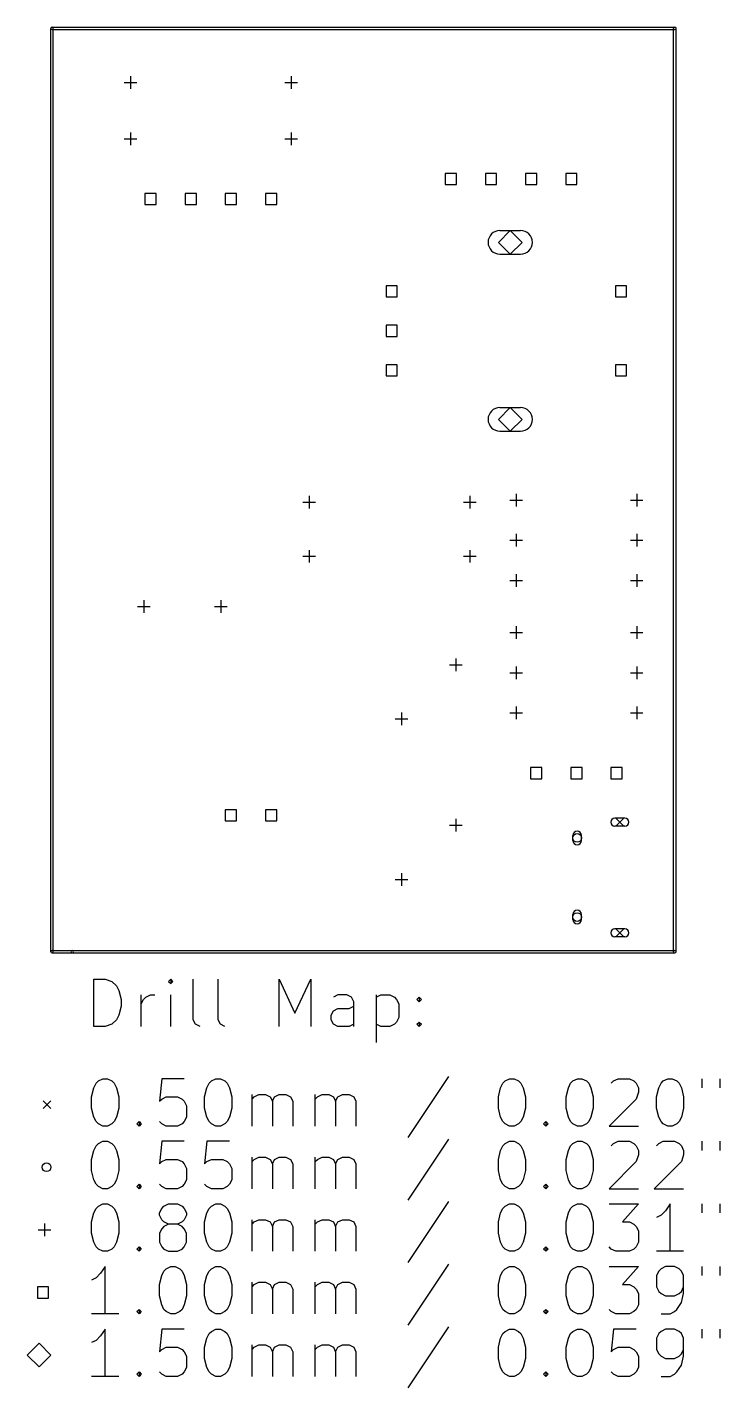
# Model space of a CAD drawing. Extents: x 148.9 to 240.3, y -151.8 to -65.3.
# Drawn here: x 148.9 to 192.7, y -151.4 to -65.3 of the extents above; entities that cross this region are included whole.
import ezdxf

# ---------------------------------------------------------------- set-up
doc = ezdxf.new("R2010")
doc.units = 0
doc.header["$MEASUREMENT"] = 0
doc.layers.add('BLACK', color=7, linetype='CONTINUOUS')

msp = doc.modelspace()

# ---------------------------------------------------------------- linework, layer by layer
at = {"layer": 'Black'}
for p, q in [((150.42, -123.825), (150.42, -65.405)), ((150.495, -65.33), (189.865, -65.33)), ((150.57, -123.825), (150.57, -65.405)), ((189.79, -123.825), (189.79, -65.405)), ((189.94, -123.825), (189.94, -65.405)), ((150.495, -65.48), (189.865, -65.48)), ((155.048, -68.834), (155.848, -68.834)), ((155.448, -68.434), (155.448, -69.234)), ((165.208, -68.834), (166.008, -68.834)), ((165.608, -68.434), (165.608, -69.234)), ((155.448, -71.99), (155.448, -72.79)), ((165.608, -71.99), (165.608, -72.79)), ((155.048, -72.39), (155.848, -72.39)), ((165.208, -72.39), (166.008, -72.39)), ((176.058, -74.576), (175.351, -74.576)), ((175.351, -74.576), (175.351, -75.284)), ((176.058, -75.284), (176.058, -74.576)), ((178.598, -74.576), (177.891, -74.576)), ((177.891, -74.576), (177.891, -75.284)), ((178.598, -75.284), (178.598, -74.576)), ((181.138, -74.576), (180.431, -74.576)), ((180.431, -74.576), (180.431, -75.284)), ((181.138, -75.284), (181.138, -74.576)), ((183.678, -74.576), (182.971, -74.576)), ((182.971, -74.576), (182.971, -75.284)), ((183.678, -75.284), (183.678, -74.576)), ((175.351, -75.284), (176.058, -75.284)), ((177.891, -75.284), (178.598, -75.284)), ((180.431, -75.284), (181.138, -75.284)), ((182.971, -75.284), (183.678, -75.284)), ((157.072, -75.846), (156.364, -75.846)), ((156.364, -75.846), (156.364, -76.554)), ((156.364, -76.554), (157.072, -76.554)), ((157.072, -76.554), (157.072, -75.846)), ((159.612, -75.846), (158.904, -75.846)), ((158.904, -75.846), (158.904, -76.554)), ((158.904, -76.554), (159.612, -76.554)), ((159.612, -76.554), (159.612, -75.846)), ((162.152, -75.846), (161.444, -75.846)), ((161.444, -75.846), (161.444, -76.554)), ((161.444, -76.554), (162.152, -76.554)), ((162.152, -76.554), (162.152, -75.846)), ((164.692, -75.846), (163.984, -75.846)), ((163.984, -75.846), (163.984, -76.554)), ((163.984, -76.554), (164.692, -76.554)), ((164.692, -76.554), (164.692, -75.846)), ((179.458, -78.192), (178.708, -78.942)), ((178.808, -78.192), (180.108, -78.192)), ((180.208, -78.942), (179.458, -78.192)), ((178.708, -78.942), (179.458, -79.692)), ((179.458, -79.692), (180.208, -78.942)), ((178.808, -79.692), (180.108, -79.692)), ((172.312, -81.688), (171.604, -81.688)), ((171.604, -81.688), (171.604, -82.396)), ((172.312, -82.396), (172.312, -81.688)), ((186.812, -81.688), (186.104, -81.688)), ((186.104, -81.688), (186.104, -82.396)), ((186.812, -82.396), (186.812, -81.688)), ((171.604, -82.396), (172.312, -82.396)), ((186.104, -82.396), (186.812, -82.396)), ((172.312, -84.188), (171.604, -84.188)), ((171.604, -84.188), (171.604, -84.896)), ((172.312, -84.896), (172.312, -84.188)), ((171.604, -84.896), (172.312, -84.896)), ((172.312, -86.688), (171.604, -86.688)), ((171.604, -86.688), (171.604, -87.396)), ((172.312, -87.396), (172.312, -86.688)), ((186.812, -86.688), (186.104, -86.688)), ((186.104, -86.688), (186.104, -87.396)), ((186.812, -87.396), (186.812, -86.688)), ((171.604, -87.396), (172.312, -87.396)), ((186.104, -87.396), (186.812, -87.396)), ((179.458, -89.392), (178.708, -90.142)), ((178.808, -89.392), (180.108, -89.392)), ((180.208, -90.142), (179.458, -89.392)), ((178.708, -90.142), (179.458, -90.892)), ((179.458, -90.892), (180.208, -90.142)), ((178.808, -90.892), (180.108, -90.892)), ((166.351, -95.377), (167.151, -95.377)), ((166.751, -94.977), (166.751, -95.777)), ((176.511, -95.377), (177.311, -95.377)), ((176.911, -94.977), (176.911, -95.777)), ((179.432, -95.25), (180.232, -95.25)), ((179.832, -94.85), (179.832, -95.65)), ((187.052, -95.25), (187.852, -95.25)), ((187.452, -94.85), (187.452, -95.65)), ((179.432, -97.79), (180.232, -97.79)), ((179.832, -97.39), (179.832, -98.19)), ((187.052, -97.79), (187.852, -97.79)), ((187.452, -97.39), (187.452, -98.19)), ((166.351, -98.806), (167.151, -98.806)), ((166.751, -98.406), (166.751, -99.206)), ((176.511, -98.806), (177.311, -98.806)), ((176.911, -98.406), (176.911, -99.206)), ((179.432, -100.33), (180.232, -100.33)), ((179.832, -99.93), (179.832, -100.73)), ((187.052, -100.33), (187.852, -100.33)), ((187.452, -99.93), (187.452, -100.73)), ((155.883, -101.981), (156.683, -101.981)), ((156.283, -101.581), (156.283, -102.381)), ((160.763, -101.981), (161.563, -101.981)), ((161.163, -101.581), (161.163, -102.381)), ((179.832, -103.232), (179.832, -104.032)), ((187.452, -103.232), (187.452, -104.032)), ((179.432, -103.632), (180.232, -103.632)), ((187.052, -103.632), (187.852, -103.632)), ((175.622, -105.664), (176.422, -105.664)), ((176.022, -105.264), (176.022, -106.064)), ((179.832, -105.772), (179.832, -106.572)), ((187.452, -105.772), (187.452, -106.572)), ((179.432, -106.172), (180.232, -106.172)), ((187.052, -106.172), (187.852, -106.172)), ((179.832, -108.312), (179.832, -109.112)), ((187.452, -108.312), (187.452, -109.112)), ((172.193, -109.093), (172.993, -109.093)), ((172.593, -108.693), (172.593, -109.493)), ((179.432, -108.712), (180.232, -108.712)), ((187.052, -108.712), (187.852, -108.712)), ((181.456, -112.168), (180.748, -112.168)), ((180.748, -112.168), (180.748, -112.876)), ((181.456, -112.876), (181.456, -112.168)), ((183.996, -112.168), (183.288, -112.168)), ((183.288, -112.168), (183.288, -112.876)), ((183.996, -112.876), (183.996, -112.168)), ((186.536, -112.168), (185.828, -112.168)), ((185.828, -112.168), (185.828, -112.876)), ((186.536, -112.876), (186.536, -112.168)), ((180.748, -112.876), (181.456, -112.876)), ((183.288, -112.876), (183.996, -112.876)), ((185.828, -112.876), (186.536, -112.876)), ((162.152, -114.835), (161.444, -114.835)), ((161.444, -114.835), (161.444, -115.543)), ((162.152, -115.543), (162.152, -114.835)), ((164.692, -114.835), (163.984, -114.835)), ((163.984, -114.835), (163.984, -115.543)), ((164.692, -115.543), (164.692, -114.835)), ((161.444, -115.543), (162.152, -115.543)), ((163.984, -115.543), (164.692, -115.543)), ((175.622, -115.824), (176.422, -115.824)), ((176.022, -115.424), (176.022, -116.224)), ((186.714, -115.376), (186.064, -115.376)), ((186.714, -115.876), (186.064, -115.876)), ((186.139, -115.376), (186.639, -115.876)), ((186.639, -115.376), (186.139, -115.876)), ((183.414, -116.776), (183.414, -116.476)), ((183.964, -116.776), (183.964, -116.476)), ((172.193, -119.253), (172.993, -119.253)), ((172.593, -118.853), (172.593, -119.653)), ((183.414, -121.776), (183.414, -121.476)), ((183.964, -121.776), (183.964, -121.476)), ((186.714, -122.376), (186.064, -122.376)), ((186.714, -122.876), (186.064, -122.876)), ((186.139, -122.376), (186.639, -122.876)), ((186.639, -122.376), (186.139, -122.876)), ((150.495, -123.75), (151.765, -123.75)), ((150.495, -123.9), (151.765, -123.9)), ((151.765, -123.75), (189.865, -123.75)), ((151.765, -123.9), (189.865, -123.9)), ((153.134, -128.557), (153.134, -125.557)), ((153.134, -125.557), (153.849, -125.557)), ((153.849, -125.557), (154.277, -125.7)), ((157.991, -125.557), (157.849, -125.7)), ((158.134, -125.7), (157.991, -125.557)), ((157.991, -125.557), (157.991, -125.843)), ((159.42, -128.129), (159.42, -125.557)), ((160.991, -128.129), (160.991, -125.557)), ((164.849, -128.557), (164.849, -125.557)), ((164.849, -125.557), (165.849, -127.7)), ((165.849, -127.7), (166.849, -125.557)), ((166.849, -125.557), (166.849, -128.557)), ((154.277, -125.7), (154.563, -125.986)), ((154.563, -125.986), (154.706, -126.271)), ((154.706, -126.271), (154.849, -126.843)), ((157.849, -125.7), (157.991, -125.843)), ((157.991, -125.843), (158.134, -125.7)), ((154.849, -127.271), (154.706, -127.843)), ((154.849, -126.843), (154.849, -127.271)), ((156.134, -128.557), (156.134, -126.557)), ((156.134, -127.129), (156.277, -126.843)), ((156.277, -126.843), (156.42, -126.7)), ((156.42, -126.7), (156.706, -126.557)), ((156.706, -126.557), (156.991, -126.557)), ((157.991, -128.557), (157.991, -126.557)), ((168.563, -126.557), (168.277, -126.7)), ((169.134, -126.557), (168.563, -126.557)), ((169.42, -126.7), (169.134, -126.557)), ((169.277, -127.414), (169.563, -127.271)), ((169.563, -126.986), (169.42, -126.7)), ((169.563, -128.557), (169.563, -126.986)), ((170.991, -126.557), (170.991, -129.557)), ((170.991, -126.7), (171.277, -126.557)), ((171.277, -126.557), (171.849, -126.557)), ((171.849, -126.557), (172.134, -126.7)), ((172.134, -126.7), (172.277, -126.843)), ((172.277, -126.843), (172.42, -127.129)), ((172.42, -127.129), (172.42, -127.986)), ((173.563, -126.843), (173.706, -126.7)), ((173.706, -126.986), (173.563, -126.843)), ((173.706, -126.7), (173.849, -126.843)), ((173.706, -126.7), (173.706, -126.986)), ((173.849, -126.843), (173.706, -126.986)), ((154.563, -128.129), (154.277, -128.414)), ((154.706, -127.843), (154.563, -128.129)), ((159.563, -128.414), (159.42, -128.129)), ((161.134, -128.414), (160.991, -128.129)), ((168.134, -127.843), (168.277, -127.557)), ((168.134, -128.129), (168.134, -127.843)), ((168.277, -128.414), (168.134, -128.129)), ((168.277, -127.557), (168.563, -127.414)), ((168.563, -127.414), (169.277, -127.414)), ((172.42, -127.986), (172.277, -128.271)), ((153.849, -128.557), (153.134, -128.557)), ((154.277, -128.414), (153.849, -128.557)), ((159.849, -128.557), (159.563, -128.414)), ((161.42, -128.557), (161.134, -128.414)), ((168.563, -128.557), (168.277, -128.414)), ((169.277, -128.557), (168.563, -128.557)), ((169.563, -128.414), (169.277, -128.557)), ((171.277, -128.557), (170.991, -128.414)), ((171.849, -128.557), (171.277, -128.557)), ((172.134, -128.414), (171.849, -128.557)), ((172.277, -128.271), (172.134, -128.414)), ((173.563, -128.414), (173.706, -128.271)), ((173.706, -128.557), (173.563, -128.414)), ((173.706, -128.271), (173.849, -128.414)), ((173.706, -128.271), (173.706, -128.557)), ((173.849, -128.414), (173.706, -128.557)), ((152.991, -133), (153.134, -132.429)), ((153.134, -132.429), (153.277, -132.143)), ((153.277, -132.143), (153.42, -132)), ((153.42, -132), (153.706, -131.857)), ((153.706, -131.857), (153.991, -131.857)), ((153.991, -131.857), (154.277, -132)), ((154.277, -132), (154.42, -132.143)), ((154.42, -132.143), (154.563, -132.429)), ((154.563, -132.429), (154.706, -133)), ((157.42, -131.857), (157.277, -133.286)), ((158.849, -131.857), (157.42, -131.857)), ((160.134, -133), (160.277, -132.429)), ((160.277, -132.429), (160.42, -132.143)), ((160.42, -132.143), (160.563, -132)), ((160.563, -132), (160.849, -131.857)), ((160.849, -131.857), (161.134, -131.857)), ((161.134, -131.857), (161.42, -132)), ((161.42, -132), (161.563, -132.143)), ((161.563, -132.143), (161.706, -132.429)), ((161.706, -132.429), (161.849, -133)), ((175.563, -131.714), (172.991, -135.571)), ((178.706, -133), (178.849, -132.429)), ((178.849, -132.429), (178.991, -132.143)), ((178.991, -132.143), (179.134, -132)), ((179.134, -132), (179.42, -131.857)), ((179.42, -131.857), (179.706, -131.857)), ((179.706, -131.857), (179.991, -132)), ((179.991, -132), (180.134, -132.143)), ((180.134, -132.143), (180.277, -132.429)), ((180.277, -132.429), (180.42, -133)), ((182.991, -133), (183.134, -132.429)), ((183.134, -132.429), (183.277, -132.143)), ((183.277, -132.143), (183.42, -132)), ((183.42, -132), (183.706, -131.857)), ((183.706, -131.857), (183.991, -131.857)), ((183.991, -131.857), (184.277, -132)), ((184.277, -132), (184.42, -132.143)), ((184.42, -132.143), (184.563, -132.429)), ((184.563, -132.429), (184.706, -133)), ((185.849, -132.143), (185.991, -132)), ((185.991, -132), (186.277, -131.857)), ((186.277, -131.857), (186.991, -131.857)), ((186.991, -131.857), (187.277, -132)), ((187.277, -132), (187.42, -132.143)), ((187.42, -132.143), (187.563, -132.429)), ((187.563, -132.429), (187.563, -132.714)), ((188.706, -133), (188.849, -132.429)), ((188.849, -132.429), (188.991, -132.143)), ((188.991, -132.143), (189.134, -132)), ((189.134, -132), (189.42, -131.857)), ((189.42, -131.857), (189.706, -131.857)), ((189.706, -131.857), (189.991, -132)), ((189.991, -132), (190.134, -132.143)), ((190.134, -132.143), (190.277, -132.429)), ((190.277, -132.429), (190.42, -133)), ((191.563, -131.857), (191.563, -132.429)), ((192.706, -131.857), (192.706, -132.429)), ((149.92, -133.25), (150.42, -133.75)), ((150.42, -133.25), (149.92, -133.75)), ((152.991, -133.714), (152.991, -133)), ((154.706, -133), (154.706, -133.714)), ((157.277, -133.286), (157.42, -133.143)), ((157.42, -133.143), (157.706, -133)), ((157.706, -133), (158.42, -133)), ((158.42, -133), (158.706, -133.143)), ((158.706, -133.143), (158.849, -133.286)), ((158.849, -133.286), (158.991, -133.571)), ((160.134, -133.714), (160.134, -133)), ((161.849, -133), (161.849, -133.714)), ((163.134, -134.857), (163.134, -132.857)), ((163.134, -133.143), (163.277, -133)), ((163.277, -133), (163.563, -132.857)), ((163.563, -132.857), (163.991, -132.857)), ((163.991, -132.857), (164.277, -133)), ((164.277, -133), (164.42, -133.286)), ((164.42, -133.286), (164.563, -133)), ((164.42, -133.286), (164.42, -134.857)), ((164.563, -133), (164.849, -132.857)), ((164.849, -132.857), (165.277, -132.857)), ((165.277, -132.857), (165.563, -133)), ((165.563, -133), (165.706, -133.286)), ((165.706, -133.286), (165.706, -134.857)), ((167.134, -134.857), (167.134, -132.857)), ((167.134, -133.143), (167.277, -133)), ((167.277, -133), (167.563, -132.857)), ((167.563, -132.857), (167.991, -132.857)), ((167.991, -132.857), (168.277, -133)), ((168.277, -133), (168.42, -133.286)), ((168.42, -133.286), (168.563, -133)), ((168.42, -133.286), (168.42, -134.857)), ((168.563, -133), (168.849, -132.857)), ((168.849, -132.857), (169.277, -132.857)), ((169.277, -132.857), (169.563, -133)), ((169.563, -133), (169.706, -133.286)), ((169.706, -133.286), (169.706, -134.857)), ((178.706, -133.714), (178.706, -133)), ((180.42, -133), (180.42, -133.714)), ((182.991, -133.714), (182.991, -133)), ((184.706, -133), (184.706, -133.714)), ((187.42, -133.143), (185.706, -134.857)), ((187.563, -132.714), (187.42, -133.143)), ((188.706, -133.714), (188.706, -133)), ((190.42, -133), (190.42, -133.714)), ((153.134, -134.286), (152.991, -133.714)), ((153.277, -134.571), (153.134, -134.286)), ((154.563, -134.286), (154.42, -134.571)), ((154.706, -133.714), (154.563, -134.286)), ((158.991, -134.286), (158.849, -134.571)), ((158.991, -133.571), (158.991, -134.286)), ((160.277, -134.286), (160.134, -133.714)), ((160.42, -134.571), (160.277, -134.286)), ((161.706, -134.286), (161.563, -134.571)), ((161.849, -133.714), (161.706, -134.286)), ((178.849, -134.286), (178.706, -133.714)), ((178.991, -134.571), (178.849, -134.286)), ((180.277, -134.286), (180.134, -134.571)), ((180.42, -133.714), (180.277, -134.286)), ((183.134, -134.286), (182.991, -133.714)), ((183.277, -134.571), (183.134, -134.286)), ((184.563, -134.286), (184.42, -134.571)), ((184.706, -133.714), (184.563, -134.286)), ((188.849, -134.286), (188.706, -133.714)), ((188.991, -134.571), (188.849, -134.286)), ((190.277, -134.286), (190.134, -134.571)), ((190.42, -133.714), (190.277, -134.286)), ((153.42, -134.714), (153.277, -134.571)), ((153.706, -134.857), (153.42, -134.714)), ((153.991, -134.857), (153.706, -134.857)), ((154.277, -134.714), (153.991, -134.857)), ((154.42, -134.571), (154.277, -134.714)), ((155.849, -134.714), (155.991, -134.571)), ((155.991, -134.857), (155.849, -134.714)), ((155.991, -134.571), (156.134, -134.714)), ((155.991, -134.571), (155.991, -134.857)), ((156.134, -134.714), (155.991, -134.857)), ((157.42, -134.714), (157.277, -134.571)), ((157.706, -134.857), (157.42, -134.714)), ((158.42, -134.857), (157.706, -134.857)), ((158.706, -134.714), (158.42, -134.857)), ((158.849, -134.571), (158.706, -134.714)), ((160.563, -134.714), (160.42, -134.571)), ((160.849, -134.857), (160.563, -134.714)), ((161.134, -134.857), (160.849, -134.857)), ((161.42, -134.714), (161.134, -134.857)), ((161.563, -134.571), (161.42, -134.714)), ((179.134, -134.714), (178.991, -134.571)), ((179.42, -134.857), (179.134, -134.714)), ((179.706, -134.857), (179.42, -134.857)), ((179.991, -134.714), (179.706, -134.857)), ((180.134, -134.571), (179.991, -134.714)), ((181.563, -134.714), (181.706, -134.571)), ((181.706, -134.857), (181.563, -134.714)), ((181.706, -134.571), (181.849, -134.714)), ((181.706, -134.571), (181.706, -134.857)), ((181.849, -134.714), (181.706, -134.857)), ((183.42, -134.714), (183.277, -134.571)), ((183.706, -134.857), (183.42, -134.714)), ((183.991, -134.857), (183.706, -134.857)), ((184.277, -134.714), (183.991, -134.857)), ((184.42, -134.571), (184.277, -134.714)), ((185.706, -134.857), (187.563, -134.857)), ((189.134, -134.714), (188.991, -134.571)), ((189.42, -134.857), (189.134, -134.714)), ((189.706, -134.857), (189.42, -134.857)), ((189.991, -134.714), (189.706, -134.857)), ((190.134, -134.571), (189.991, -134.714)), ((153.277, -136.103), (153.42, -135.96)), ((153.42, -135.96), (153.706, -135.817)), ((153.706, -135.817), (153.991, -135.817)), ((153.991, -135.817), (154.277, -135.96)), ((154.277, -135.96), (154.42, -136.103)), ((157.42, -135.817), (157.277, -137.246)), ((158.849, -135.817), (157.42, -135.817)), ((160.277, -135.817), (160.134, -137.246)), ((161.706, -135.817), (160.277, -135.817)), ((175.563, -135.674), (172.991, -139.531)), ((178.991, -136.103), (179.134, -135.96)), ((179.134, -135.96), (179.42, -135.817)), ((179.42, -135.817), (179.706, -135.817)), ((179.706, -135.817), (179.991, -135.96)), ((179.991, -135.96), (180.134, -136.103)), ((183.277, -136.103), (183.42, -135.96)), ((183.42, -135.96), (183.706, -135.817)), ((183.706, -135.817), (183.991, -135.817)), ((183.991, -135.817), (184.277, -135.96)), ((184.277, -135.96), (184.42, -136.103)), ((185.849, -136.103), (185.991, -135.96)), ((185.991, -135.96), (186.277, -135.817)), ((186.277, -135.817), (186.991, -135.817)), ((186.991, -135.817), (187.277, -135.96)), ((187.277, -135.96), (187.42, -136.103)), ((188.706, -136.103), (188.849, -135.96)), ((188.849, -135.96), (189.134, -135.817)), ((189.134, -135.817), (189.849, -135.817)), ((189.849, -135.817), (190.134, -135.96)), ((190.134, -135.96), (190.277, -136.103)), ((191.563, -135.817), (191.563, -136.389)), ((192.706, -135.817), (192.706, -136.389)), ((152.991, -136.96), (153.134, -136.389)), ((153.134, -136.389), (153.277, -136.103)), ((154.42, -136.103), (154.563, -136.389)), ((154.563, -136.389), (154.706, -136.96)), ((163.134, -138.817), (163.134, -136.817)), ((163.277, -136.96), (163.563, -136.817)), ((163.563, -136.817), (163.991, -136.817)), ((163.991, -136.817), (164.277, -136.96)), ((164.563, -136.96), (164.849, -136.817)), ((164.849, -136.817), (165.277, -136.817)), ((165.277, -136.817), (165.563, -136.96)), ((167.134, -138.817), (167.134, -136.817)), ((167.277, -136.96), (167.563, -136.817)), ((167.563, -136.817), (167.991, -136.817)), ((167.991, -136.817), (168.277, -136.96)), ((168.563, -136.96), (168.849, -136.817)), ((168.849, -136.817), (169.277, -136.817)), ((169.277, -136.817), (169.563, -136.96)), ((178.706, -136.96), (178.849, -136.389)), ((178.849, -136.389), (178.991, -136.103)), ((180.134, -136.103), (180.277, -136.389)), ((180.277, -136.389), (180.42, -136.96)), ((182.991, -136.96), (183.134, -136.389)), ((183.134, -136.389), (183.277, -136.103)), ((184.42, -136.103), (184.563, -136.389)), ((184.563, -136.389), (184.706, -136.96)), ((187.42, -136.103), (187.563, -136.389)), ((187.563, -136.674), (187.42, -137.103)), ((187.563, -136.389), (187.563, -136.674)), ((190.277, -136.103), (190.42, -136.389)), ((190.42, -136.674), (190.277, -137.103)), ((190.42, -136.389), (190.42, -136.674)), ((152.991, -137.674), (152.991, -136.96)), ((153.134, -138.246), (152.991, -137.674)), ((154.706, -137.674), (154.563, -138.246)), ((154.706, -136.96), (154.706, -137.674)), ((157.277, -137.246), (157.42, -137.103)), ((157.42, -137.103), (157.706, -136.96)), ((157.706, -136.96), (158.42, -136.96)), ((158.42, -136.96), (158.706, -137.103)), ((158.706, -137.103), (158.849, -137.246)), ((158.849, -137.246), (158.991, -137.531)), ((158.991, -137.531), (158.991, -138.246)), ((160.134, -137.246), (160.277, -137.103)), ((160.277, -137.103), (160.563, -136.96)), ((160.563, -136.96), (161.277, -136.96)), ((161.277, -136.96), (161.563, -137.103)), ((161.563, -137.103), (161.706, -137.246)), ((161.706, -137.246), (161.849, -137.531)), ((161.849, -137.531), (161.849, -138.246)), ((163.134, -137.103), (163.277, -136.96)), ((164.277, -136.96), (164.42, -137.246)), ((164.42, -137.246), (164.563, -136.96)), ((164.42, -137.246), (164.42, -138.817)), ((165.563, -136.96), (165.706, -137.246)), ((165.706, -137.246), (165.706, -138.817)), ((167.134, -137.103), (167.277, -136.96)), ((168.277, -136.96), (168.42, -137.246)), ((168.42, -137.246), (168.563, -136.96)), ((168.42, -137.246), (168.42, -138.817)), ((169.563, -136.96), (169.706, -137.246)), ((169.706, -137.246), (169.706, -138.817)), ((178.706, -137.674), (178.706, -136.96)), ((178.849, -138.246), (178.706, -137.674)), ((180.42, -137.674), (180.277, -138.246)), ((180.42, -136.96), (180.42, -137.674)), ((182.991, -137.674), (182.991, -136.96)), ((183.134, -138.246), (182.991, -137.674)), ((184.706, -137.674), (184.563, -138.246)), ((184.706, -136.96), (184.706, -137.674)), ((187.42, -137.103), (185.706, -138.817)), ((190.277, -137.103), (188.563, -138.817)), ((153.277, -138.531), (153.134, -138.246)), ((153.42, -138.674), (153.277, -138.531)), ((154.42, -138.531), (154.277, -138.674)), ((154.563, -138.246), (154.42, -138.531)), ((155.849, -138.674), (155.991, -138.531)), ((155.991, -138.531), (156.134, -138.674)), ((155.991, -138.531), (155.991, -138.817)), ((157.42, -138.674), (157.277, -138.531)), ((158.849, -138.531), (158.706, -138.674)), ((158.991, -138.246), (158.849, -138.531)), ((160.277, -138.674), (160.134, -138.531)), ((161.706, -138.531), (161.563, -138.674)), ((161.849, -138.246), (161.706, -138.531)), ((178.991, -138.531), (178.849, -138.246)), ((179.134, -138.674), (178.991, -138.531)), ((180.134, -138.531), (179.991, -138.674)), ((180.277, -138.246), (180.134, -138.531)), ((181.563, -138.674), (181.706, -138.531)), ((181.706, -138.531), (181.849, -138.674)), ((181.706, -138.531), (181.706, -138.817)), ((183.277, -138.531), (183.134, -138.246)), ((183.42, -138.674), (183.277, -138.531)), ((184.42, -138.531), (184.277, -138.674)), ((184.563, -138.246), (184.42, -138.531)), ((153.706, -138.817), (153.42, -138.674)), ((153.991, -138.817), (153.706, -138.817)), ((154.277, -138.674), (153.991, -138.817)), ((155.991, -138.817), (155.849, -138.674)), ((156.134, -138.674), (155.991, -138.817)), ((157.706, -138.817), (157.42, -138.674)), ((158.42, -138.817), (157.706, -138.817)), ((158.706, -138.674), (158.42, -138.817)), ((160.563, -138.817), (160.277, -138.674)), ((161.277, -138.817), (160.563, -138.817)), ((161.563, -138.674), (161.277, -138.817)), ((179.42, -138.817), (179.134, -138.674)), ((179.706, -138.817), (179.42, -138.817)), ((179.991, -138.674), (179.706, -138.817)), ((181.706, -138.817), (181.563, -138.674)), ((181.849, -138.674), (181.706, -138.817)), ((183.706, -138.817), (183.42, -138.674)), ((183.991, -138.817), (183.706, -138.817)), ((184.277, -138.674), (183.991, -138.817)), ((185.706, -138.817), (187.563, -138.817)), ((188.563, -138.817), (190.42, -138.817)), ((153.134, -140.349), (153.277, -140.063)), ((153.277, -140.063), (153.42, -139.92)), ((153.42, -139.92), (153.706, -139.777)), ((153.706, -139.777), (153.991, -139.777)), ((153.991, -139.777), (154.277, -139.92)), ((154.277, -139.92), (154.42, -140.063)), ((154.42, -140.063), (154.563, -140.349)), ((157.277, -140.349), (157.42, -140.063)), ((157.42, -140.063), (157.563, -139.92)), ((157.563, -139.92), (157.849, -139.777)), ((157.849, -139.777), (158.42, -139.777)), ((158.42, -139.777), (158.706, -139.92)), ((158.706, -139.92), (158.849, -140.063)), ((158.849, -140.063), (158.991, -140.349)), ((160.277, -140.349), (160.42, -140.063)), ((160.42, -140.063), (160.563, -139.92)), ((160.563, -139.92), (160.849, -139.777)), ((160.849, -139.777), (161.134, -139.777)), ((161.134, -139.777), (161.42, -139.92)), ((161.42, -139.92), (161.563, -140.063)), ((161.563, -140.063), (161.706, -140.349)), ((175.563, -139.634), (172.991, -143.491)), ((178.849, -140.349), (178.991, -140.063)), ((178.991, -140.063), (179.134, -139.92)), ((179.134, -139.92), (179.42, -139.777)), ((179.42, -139.777), (179.706, -139.777)), ((179.706, -139.777), (179.991, -139.92)), ((179.991, -139.92), (180.134, -140.063)), ((180.134, -140.063), (180.277, -140.349)), ((183.134, -140.349), (183.277, -140.063)), ((183.277, -140.063), (183.42, -139.92)), ((183.42, -139.92), (183.706, -139.777)), ((183.706, -139.777), (183.991, -139.777)), ((183.991, -139.777), (184.277, -139.92)), ((184.277, -139.92), (184.42, -140.063)), ((184.42, -140.063), (184.563, -140.349)), ((185.706, -139.777), (187.563, -139.777)), ((187.563, -139.777), (186.563, -140.92)), ((189.277, -140.206), (188.991, -140.491)), ((189.563, -139.777), (189.277, -140.206)), ((189.563, -142.777), (189.563, -139.777)), ((191.563, -139.777), (191.563, -140.349)), ((192.706, -139.777), (192.706, -140.349)), ((150.02, -141.02), (150.02, -141.82)), ((152.991, -140.92), (153.134, -140.349)), ((152.991, -141.634), (152.991, -140.92)), ((154.563, -140.349), (154.706, -140.92)), ((154.706, -140.92), (154.706, -141.634)), ((157.277, -140.491), (157.277, -140.349)), ((157.42, -140.777), (157.277, -140.491)), ((157.563, -140.92), (157.42, -140.777)), ((157.849, -141.063), (157.563, -140.92)), ((157.849, -141.063), (157.563, -141.206)), ((158.42, -141.063), (157.849, -141.063)), ((158.706, -140.92), (158.42, -141.063)), ((158.706, -141.206), (158.42, -141.063)), ((158.849, -140.777), (158.706, -140.92)), ((158.991, -140.491), (158.849, -140.777)), ((158.991, -140.349), (158.991, -140.491)), ((160.134, -140.92), (160.277, -140.349)), ((160.134, -141.634), (160.134, -140.92)), ((161.706, -140.349), (161.849, -140.92)), ((161.849, -140.92), (161.849, -141.634)), ((163.134, -142.777), (163.134, -140.777)), ((163.134, -141.063), (163.277, -140.92)), ((163.277, -140.92), (163.563, -140.777)), ((163.563, -140.777), (163.991, -140.777)), ((163.991, -140.777), (164.277, -140.92)), ((164.277, -140.92), (164.42, -141.206)), ((164.42, -141.206), (164.563, -140.92)), ((164.563, -140.92), (164.849, -140.777)), ((164.849, -140.777), (165.277, -140.777)), ((165.277, -140.777), (165.563, -140.92)), ((165.563, -140.92), (165.706, -141.206)), ((167.134, -142.777), (167.134, -140.777)), ((167.134, -141.063), (167.277, -140.92)), ((167.277, -140.92), (167.563, -140.777)), ((167.563, -140.777), (167.991, -140.777)), ((167.991, -140.777), (168.277, -140.92)), ((168.277, -140.92), (168.42, -141.206)), ((168.42, -141.206), (168.563, -140.92)), ((168.563, -140.92), (168.849, -140.777)), ((168.849, -140.777), (169.277, -140.777)), ((169.277, -140.777), (169.563, -140.92)), ((169.563, -140.92), (169.706, -141.206)), ((178.706, -140.92), (178.849, -140.349)), ((178.706, -141.634), (178.706, -140.92)), ((180.277, -140.349), (180.42, -140.92)), ((180.42, -140.92), (180.42, -141.634)), ((182.991, -140.92), (183.134, -140.349)), ((182.991, -141.634), (182.991, -140.92)), ((184.563, -140.349), (184.706, -140.92)), ((184.706, -140.92), (184.706, -141.634)), ((186.563, -140.92), (186.991, -140.92)), ((186.991, -140.92), (187.277, -141.063)), ((187.277, -141.063), (187.42, -141.206)), ((188.991, -140.491), (188.706, -140.634)), ((149.62, -141.42), (150.42, -141.42)), ((153.134, -142.206), (152.991, -141.634)), ((154.706, -141.634), (154.563, -142.206)), ((157.42, -141.349), (157.277, -141.634)), ((157.277, -141.634), (157.277, -142.206)), ((157.563, -141.206), (157.42, -141.349)), ((158.849, -141.349), (158.706, -141.206)), ((158.991, -141.634), (158.849, -141.349)), ((158.991, -142.206), (158.991, -141.634)), ((160.277, -142.206), (160.134, -141.634)), ((161.849, -141.634), (161.706, -142.206)), ((164.42, -141.206), (164.42, -142.777)), ((165.706, -141.206), (165.706, -142.777)), ((168.42, -141.206), (168.42, -142.777)), ((169.706, -141.206), (169.706, -142.777)), ((178.849, -142.206), (178.706, -141.634)), ((180.42, -141.634), (180.277, -142.206)), ((183.134, -142.206), (182.991, -141.634)), ((184.706, -141.634), (184.563, -142.206)), ((187.42, -141.206), (187.563, -141.491)), ((187.563, -141.491), (187.563, -142.206)), ((153.277, -142.491), (153.134, -142.206)), ((153.42, -142.634), (153.277, -142.491)), ((153.706, -142.777), (153.42, -142.634)), ((153.991, -142.777), (153.706, -142.777)), ((154.277, -142.634), (153.991, -142.777)), ((154.42, -142.491), (154.277, -142.634)), ((154.563, -142.206), (154.42, -142.491)), ((155.849, -142.634), (155.991, -142.491)), ((155.991, -142.777), (155.849, -142.634)), ((155.991, -142.491), (156.134, -142.634)), ((155.991, -142.491), (155.991, -142.777)), ((156.134, -142.634), (155.991, -142.777)), ((157.277, -142.206), (157.42, -142.491)), ((157.42, -142.491), (157.563, -142.634)), ((157.563, -142.634), (157.849, -142.777)), ((157.849, -142.777), (158.42, -142.777)), ((158.42, -142.777), (158.706, -142.634)), ((158.706, -142.634), (158.849, -142.491)), ((158.849, -142.491), (158.991, -142.206)), ((160.42, -142.491), (160.277, -142.206)), ((160.563, -142.634), (160.42, -142.491)), ((160.849, -142.777), (160.563, -142.634)), ((161.134, -142.777), (160.849, -142.777)), ((161.42, -142.634), (161.134, -142.777)), ((161.563, -142.491), (161.42, -142.634)), ((161.706, -142.206), (161.563, -142.491)), ((178.991, -142.491), (178.849, -142.206)), ((179.134, -142.634), (178.991, -142.491)), ((179.42, -142.777), (179.134, -142.634)), ((179.706, -142.777), (179.42, -142.777)), ((179.991, -142.634), (179.706, -142.777)), ((180.134, -142.491), (179.991, -142.634)), ((180.277, -142.206), (180.134, -142.491)), ((181.563, -142.634), (181.706, -142.491)), ((181.706, -142.777), (181.563, -142.634)), ((181.706, -142.491), (181.849, -142.634)), ((181.706, -142.491), (181.706, -142.777)), ((181.849, -142.634), (181.706, -142.777)), ((183.277, -142.491), (183.134, -142.206)), ((183.42, -142.634), (183.277, -142.491)), ((183.706, -142.777), (183.42, -142.634)), ((183.991, -142.777), (183.706, -142.777)), ((184.277, -142.634), (183.991, -142.777)), ((184.42, -142.491), (184.277, -142.634)), ((184.563, -142.206), (184.42, -142.491)), ((185.849, -142.634), (185.706, -142.491)), ((186.134, -142.777), (185.849, -142.634)), ((186.991, -142.777), (186.134, -142.777)), ((187.277, -142.634), (186.991, -142.777)), ((187.42, -142.491), (187.277, -142.634)), ((187.563, -142.206), (187.42, -142.491)), ((190.42, -142.777), (188.706, -142.777)), ((153.849, -143.737), (153.563, -144.166)), ((153.849, -146.737), (153.849, -143.737)), ((157.706, -143.88), (157.991, -143.737)), ((157.991, -143.737), (158.277, -143.737)), ((158.277, -143.737), (158.563, -143.88)), ((160.563, -143.88), (160.849, -143.737)), ((160.849, -143.737), (161.134, -143.737)), ((161.134, -143.737), (161.42, -143.88)), ((175.563, -143.594), (172.991, -147.451)), ((179.134, -143.88), (179.42, -143.737)), ((179.42, -143.737), (179.706, -143.737)), ((179.706, -143.737), (179.991, -143.88)), ((183.42, -143.88), (183.706, -143.737)), ((183.706, -143.737), (183.991, -143.737)), ((183.991, -143.737), (184.277, -143.88)), ((185.706, -143.737), (187.563, -143.737)), ((187.563, -143.737), (186.563, -144.88)), ((189.277, -143.737), (188.991, -143.88)), ((189.849, -143.737), (189.277, -143.737)), ((190.134, -143.88), (189.849, -143.737)), ((191.563, -143.737), (191.563, -144.309)), ((192.706, -143.737), (192.706, -144.309)), ((153.277, -144.451), (152.991, -144.594)), ((153.563, -144.166), (153.277, -144.451)), ((157.277, -144.88), (157.42, -144.309)), ((157.42, -144.309), (157.563, -144.023)), ((157.563, -144.023), (157.706, -143.88)), ((158.563, -143.88), (158.706, -144.023)), ((158.706, -144.023), (158.849, -144.309)), ((158.849, -144.309), (158.991, -144.88)), ((160.134, -144.88), (160.277, -144.309)), ((160.277, -144.309), (160.42, -144.023)), ((160.42, -144.023), (160.563, -143.88)), ((161.42, -143.88), (161.563, -144.023)), ((161.563, -144.023), (161.706, -144.309)), ((161.706, -144.309), (161.849, -144.88)), ((178.706, -144.88), (178.849, -144.309)), ((178.849, -144.309), (178.991, -144.023)), ((178.991, -144.023), (179.134, -143.88)), ((179.991, -143.88), (180.134, -144.023)), ((180.134, -144.023), (180.277, -144.309)), ((180.277, -144.309), (180.42, -144.88)), ((182.991, -144.88), (183.134, -144.309)), ((183.134, -144.309), (183.277, -144.023)), ((183.277, -144.023), (183.42, -143.88)), ((184.277, -143.88), (184.42, -144.023)), ((184.42, -144.023), (184.563, -144.309)), ((184.563, -144.309), (184.706, -144.88)), ((188.849, -144.023), (188.706, -144.309)), ((188.706, -144.309), (188.706, -145.023)), ((188.991, -143.88), (188.849, -144.023)), ((190.277, -144.023), (190.134, -143.88)), ((190.42, -144.309), (190.277, -144.023)), ((190.42, -145.451), (190.42, -144.309)), ((150.274, -145.026), (149.566, -145.026)), ((149.566, -145.026), (149.566, -145.734)), ((150.274, -145.734), (150.274, -145.026)), ((157.277, -145.594), (157.277, -144.88)), ((158.991, -144.88), (158.991, -145.594)), ((160.134, -145.594), (160.134, -144.88)), ((161.849, -144.88), (161.849, -145.594)), ((163.134, -146.737), (163.134, -144.737)), ((163.134, -145.023), (163.277, -144.88)), ((163.277, -144.88), (163.563, -144.737)), ((163.563, -144.737), (163.991, -144.737)), ((163.991, -144.737), (164.277, -144.88)), ((164.277, -144.88), (164.42, -145.166)), ((164.42, -145.166), (164.563, -144.88)), ((164.42, -145.166), (164.42, -146.737)), ((164.563, -144.88), (164.849, -144.737)), ((164.849, -144.737), (165.277, -144.737)), ((165.277, -144.737), (165.563, -144.88)), ((165.563, -144.88), (165.706, -145.166)), ((165.706, -145.166), (165.706, -146.737)), ((167.134, -146.737), (167.134, -144.737)), ((167.134, -145.023), (167.277, -144.88)), ((167.277, -144.88), (167.563, -144.737)), ((167.563, -144.737), (167.991, -144.737)), ((167.991, -144.737), (168.277, -144.88)), ((168.277, -144.88), (168.42, -145.166)), ((168.42, -145.166), (168.563, -144.88)), ((168.42, -145.166), (168.42, -146.737)), ((168.563, -144.88), (168.849, -144.737)), ((168.849, -144.737), (169.277, -144.737)), ((169.277, -144.737), (169.563, -144.88)), ((169.563, -144.88), (169.706, -145.166)), ((169.706, -145.166), (169.706, -146.737)), ((178.706, -145.594), (178.706, -144.88)), ((180.42, -144.88), (180.42, -145.594)), ((182.991, -145.594), (182.991, -144.88)), ((184.706, -144.88), (184.706, -145.594)), ((186.563, -144.88), (186.991, -144.88)), ((186.991, -144.88), (187.277, -145.023)), ((187.277, -145.023), (187.42, -145.166)), ((187.42, -145.166), (187.563, -145.451)), ((187.563, -145.451), (187.563, -146.166)), ((188.706, -145.023), (188.849, -145.309)), ((188.849, -145.309), (188.991, -145.451)), ((188.991, -145.451), (189.277, -145.594)), ((189.849, -145.594), (190.134, -145.451)), ((190.134, -145.451), (190.277, -145.309)), ((190.277, -145.309), (190.42, -145.023)), ((190.277, -146.023), (190.42, -145.451)), ((149.566, -145.734), (150.274, -145.734)), ((157.42, -146.166), (157.277, -145.594)), ((157.563, -146.451), (157.42, -146.166)), ((158.849, -146.166), (158.706, -146.451)), ((158.991, -145.594), (158.849, -146.166)), ((160.277, -146.166), (160.134, -145.594)), ((160.42, -146.451), (160.277, -146.166)), ((161.706, -146.166), (161.563, -146.451)), ((161.849, -145.594), (161.706, -146.166)), ((178.849, -146.166), (178.706, -145.594)), ((178.991, -146.451), (178.849, -146.166)), ((180.277, -146.166), (180.134, -146.451)), ((180.42, -145.594), (180.277, -146.166)), ((183.134, -146.166), (182.991, -145.594)), ((183.277, -146.451), (183.134, -146.166)), ((184.563, -146.166), (184.42, -146.451)), ((184.706, -145.594), (184.563, -146.166)), ((187.563, -146.166), (187.42, -146.451)), ((189.277, -145.594), (189.849, -145.594)), ((189.991, -146.451), (190.277, -146.023)), ((154.706, -146.737), (152.991, -146.737)), ((155.849, -146.594), (155.991, -146.451)), ((155.991, -146.737), (155.849, -146.594)), ((155.991, -146.451), (156.134, -146.594)), ((155.991, -146.451), (155.991, -146.737)), ((156.134, -146.594), (155.991, -146.737)), ((157.706, -146.594), (157.563, -146.451)), ((157.991, -146.737), (157.706, -146.594)), ((158.277, -146.737), (157.991, -146.737)), ((158.563, -146.594), (158.277, -146.737)), ((158.706, -146.451), (158.563, -146.594)), ((160.563, -146.594), (160.42, -146.451)), ((160.849, -146.737), (160.563, -146.594)), ((161.134, -146.737), (160.849, -146.737)), ((161.42, -146.594), (161.134, -146.737)), ((161.563, -146.451), (161.42, -146.594)), ((179.134, -146.594), (178.991, -146.451)), ((179.42, -146.737), (179.134, -146.594)), ((179.706, -146.737), (179.42, -146.737)), ((179.991, -146.594), (179.706, -146.737)), ((180.134, -146.451), (179.991, -146.594)), ((181.563, -146.594), (181.706, -146.451)), ((181.706, -146.737), (181.563, -146.594)), ((181.706, -146.451), (181.849, -146.594)), ((181.706, -146.451), (181.706, -146.737)), ((181.849, -146.594), (181.706, -146.737)), ((183.42, -146.594), (183.277, -146.451)), ((183.706, -146.737), (183.42, -146.594)), ((183.991, -146.737), (183.706, -146.737)), ((184.277, -146.594), (183.991, -146.737)), ((184.42, -146.451), (184.277, -146.594)), ((185.849, -146.594), (185.706, -146.451)), ((186.134, -146.737), (185.849, -146.594)), ((186.991, -146.737), (186.134, -146.737)), ((187.277, -146.594), (186.991, -146.737)), ((187.42, -146.451), (187.277, -146.594)), ((188.991, -146.737), (189.563, -146.737)), ((189.563, -146.737), (189.849, -146.594)), ((189.849, -146.594), (189.991, -146.451)), ((153.849, -147.697), (153.563, -148.126)), ((153.849, -150.697), (153.849, -147.697)), ((157.42, -147.697), (157.277, -149.126)), ((158.849, -147.697), (157.42, -147.697)), ((160.277, -148.269), (160.42, -147.983)), ((160.42, -147.983), (160.563, -147.84)), ((160.563, -147.84), (160.849, -147.697)), ((160.849, -147.697), (161.134, -147.697)), ((161.134, -147.697), (161.42, -147.84)), ((161.42, -147.84), (161.563, -147.983)), ((161.563, -147.983), (161.706, -148.269)), ((175.563, -147.554), (172.991, -151.411)), ((178.849, -148.269), (178.991, -147.983)), ((178.991, -147.983), (179.134, -147.84)), ((179.134, -147.84), (179.42, -147.697)), ((179.42, -147.697), (179.706, -147.697)), ((179.706, -147.697), (179.991, -147.84)), ((179.991, -147.84), (180.134, -147.983)), ((180.134, -147.983), (180.277, -148.269)), ((183.134, -148.269), (183.277, -147.983)), ((183.277, -147.983), (183.42, -147.84)), ((183.42, -147.84), (183.706, -147.697)), ((183.706, -147.697), (183.991, -147.697)), ((183.991, -147.697), (184.277, -147.84)), ((184.277, -147.84), (184.42, -147.983)), ((184.42, -147.983), (184.563, -148.269)), ((185.991, -147.697), (185.849, -149.126)), ((187.42, -147.697), (185.991, -147.697)), ((188.849, -147.983), (188.706, -148.269)), ((188.991, -147.84), (188.849, -147.983)), ((189.277, -147.697), (188.991, -147.84)), ((189.849, -147.697), (189.277, -147.697)), ((190.134, -147.84), (189.849, -147.697)), ((190.277, -147.983), (190.134, -147.84)), ((190.42, -148.269), (190.277, -147.983)), ((191.563, -147.697), (191.563, -148.269)), ((192.706, -147.697), (192.706, -148.269)), ((149.67, -148.59), (148.92, -149.34)), ((150.42, -149.34), (149.67, -148.59)), ((153.277, -148.411), (152.991, -148.554)), ((153.563, -148.126), (153.277, -148.411)), ((157.42, -148.983), (157.706, -148.84)), ((157.706, -148.84), (158.42, -148.84)), ((158.42, -148.84), (158.706, -148.983)), ((160.134, -148.84), (160.277, -148.269)), ((160.134, -149.554), (160.134, -148.84)), ((161.706, -148.269), (161.849, -148.84)), ((161.849, -148.84), (161.849, -149.554)), ((163.134, -150.697), (163.134, -148.697)), ((163.134, -148.983), (163.277, -148.84)), ((163.277, -148.84), (163.563, -148.697)), ((163.563, -148.697), (163.991, -148.697)), ((163.991, -148.697), (164.277, -148.84)), ((164.277, -148.84), (164.42, -149.126)), ((164.42, -149.126), (164.563, -148.84)), ((164.563, -148.84), (164.849, -148.697)), ((164.849, -148.697), (165.277, -148.697)), ((165.277, -148.697), (165.563, -148.84)), ((165.563, -148.84), (165.706, -149.126)), ((167.134, -150.697), (167.134, -148.697)), ((167.134, -148.983), (167.277, -148.84)), ((167.277, -148.84), (167.563, -148.697)), ((167.563, -148.697), (167.991, -148.697)), ((167.991, -148.697), (168.277, -148.84)), ((168.277, -148.84), (168.42, -149.126)), ((168.42, -149.126), (168.563, -148.84)), ((168.563, -148.84), (168.849, -148.697)), ((168.849, -148.697), (169.277, -148.697)), ((169.277, -148.697), (169.563, -148.84)), ((169.563, -148.84), (169.706, -149.126)), ((178.706, -148.84), (178.849, -148.269)), ((178.706, -149.554), (178.706, -148.84)), ((180.277, -148.269), (180.42, -148.84)), ((180.42, -148.84), (180.42, -149.554)), ((182.991, -148.84), (183.134, -148.269)), ((182.991, -149.554), (182.991, -148.84)), ((184.563, -148.269), (184.706, -148.84)), ((184.706, -148.84), (184.706, -149.554)), ((185.991, -148.983), (186.277, -148.84)), ((186.277, -148.84), (186.991, -148.84)), ((186.991, -148.84), (187.277, -148.983)), ((188.706, -148.269), (188.706, -148.983)), ((190.42, -149.411), (190.42, -148.269)), ((148.92, -149.34), (149.67, -150.09)), ((149.67, -150.09), (150.42, -149.34)), ((157.277, -149.126), (157.42, -148.983)), ((158.706, -148.983), (158.849, -149.126)), ((158.849, -149.126), (158.991, -149.411)), ((158.991, -149.411), (158.991, -150.126)), ((160.277, -150.126), (160.134, -149.554)), ((161.849, -149.554), (161.706, -150.126)), ((164.42, -149.126), (164.42, -150.697)), ((165.706, -149.126), (165.706, -150.697)), ((168.42, -149.126), (168.42, -150.697)), ((169.706, -149.126), (169.706, -150.697)), ((178.849, -150.126), (178.706, -149.554)), ((180.42, -149.554), (180.277, -150.126)), ((183.134, -150.126), (182.991, -149.554)), ((184.706, -149.554), (184.563, -150.126)), ((185.849, -149.126), (185.991, -148.983)), ((187.277, -148.983), (187.42, -149.126)), ((187.42, -149.126), (187.563, -149.411)), ((187.563, -149.411), (187.563, -150.126)), ((188.706, -148.983), (188.849, -149.269)), ((188.849, -149.269), (188.991, -149.411)), ((188.991, -149.411), (189.277, -149.554)), ((189.277, -149.554), (189.849, -149.554)), ((189.849, -149.554), (190.134, -149.411)), ((190.134, -149.411), (190.277, -149.269)), ((190.277, -149.269), (190.42, -148.983)), ((190.277, -149.983), (190.42, -149.411)), ((155.849, -150.554), (155.991, -150.411)), ((155.991, -150.697), (155.849, -150.554)), ((155.991, -150.411), (156.134, -150.554)), ((155.991, -150.411), (155.991, -150.697)), ((156.134, -150.554), (155.991, -150.697)), ((157.42, -150.554), (157.277, -150.411)), ((157.706, -150.697), (157.42, -150.554)), ((158.706, -150.554), (158.42, -150.697)), ((158.849, -150.411), (158.706, -150.554)), ((158.991, -150.126), (158.849, -150.411)), ((160.42, -150.411), (160.277, -150.126)), ((160.563, -150.554), (160.42, -150.411)), ((160.849, -150.697), (160.563, -150.554)), ((161.42, -150.554), (161.134, -150.697)), ((161.563, -150.411), (161.42, -150.554)), ((161.706, -150.126), (161.563, -150.411)), ((178.991, -150.411), (178.849, -150.126)), ((179.134, -150.554), (178.991, -150.411)), ((179.42, -150.697), (179.134, -150.554)), ((179.991, -150.554), (179.706, -150.697)), ((180.134, -150.411), (179.991, -150.554)), ((180.277, -150.126), (180.134, -150.411)), ((181.563, -150.554), (181.706, -150.411)), ((181.706, -150.697), (181.563, -150.554)), ((181.706, -150.411), (181.849, -150.554)), ((181.706, -150.411), (181.706, -150.697)), ((181.849, -150.554), (181.706, -150.697)), ((183.277, -150.411), (183.134, -150.126)), ((183.42, -150.554), (183.277, -150.411)), ((183.706, -150.697), (183.42, -150.554)), ((184.277, -150.554), (183.991, -150.697)), ((184.42, -150.411), (184.277, -150.554)), ((184.563, -150.126), (184.42, -150.411)), ((185.991, -150.554), (185.849, -150.411)), ((186.277, -150.697), (185.991, -150.554)), ((187.277, -150.554), (186.991, -150.697)), ((187.42, -150.411), (187.277, -150.554)), ((187.563, -150.126), (187.42, -150.411)), ((189.563, -150.697), (189.849, -150.554)), ((189.849, -150.554), (189.991, -150.411)), ((189.991, -150.411), (190.277, -149.983)), ((154.706, -150.697), (152.991, -150.697)), ((158.42, -150.697), (157.706, -150.697)), ((161.134, -150.697), (160.849, -150.697)), ((179.706, -150.697), (179.42, -150.697)), ((183.991, -150.697), (183.706, -150.697)), ((186.991, -150.697), (186.277, -150.697)), ((188.991, -150.697), (189.563, -150.697))]:
    msp.add_line(p, q, dxfattribs=at)
for centre in [(183.689, -116.626), (183.689, -121.626), (150.145, -137.46)]:
    msp.add_circle(centre, 0.275, dxfattribs=at)
for centre, radius, start, end in [((150.495, -65.405), 0.075, 360, 540), ((150.495, -65.405), 0.075, 90, 270), ((189.865, -65.405), 0.075, 360, 540), ((189.865, -65.405), 0.075, 270, 450), ((178.808, -78.942), 0.75, 90, 270), ((180.108, -78.942), 0.75, 270, 450), ((178.808, -90.142), 0.75, 90, 270), ((180.108, -90.142), 0.75, 270, 450), ((183.689, -116.476), 0.275, 360, 540), ((186.064, -115.626), 0.25, 450, 630), ((186.714, -115.626), 0.25, 270, 450), ((183.689, -116.776), 0.275, 180, 360), ((183.689, -121.476), 0.275, 360, 540), ((183.689, -121.776), 0.275, 180, 360), ((186.064, -122.626), 0.25, 450, 630), ((186.714, -122.626), 0.25, 270, 450), ((150.495, -123.825), 0.075, 90, 270), ((150.495, -123.825), 0.075, 180, 360), ((151.765, -123.825), 0.075, 90, 270), ((151.765, -123.825), 0.075, 270, 450), ((189.865, -123.825), 0.075, 180, 360), ((189.865, -123.825), 0.075, 270, 450)]:
    msp.add_arc(centre, radius, start, end, dxfattribs=at)

doc.saveas('drawing.dxf')
